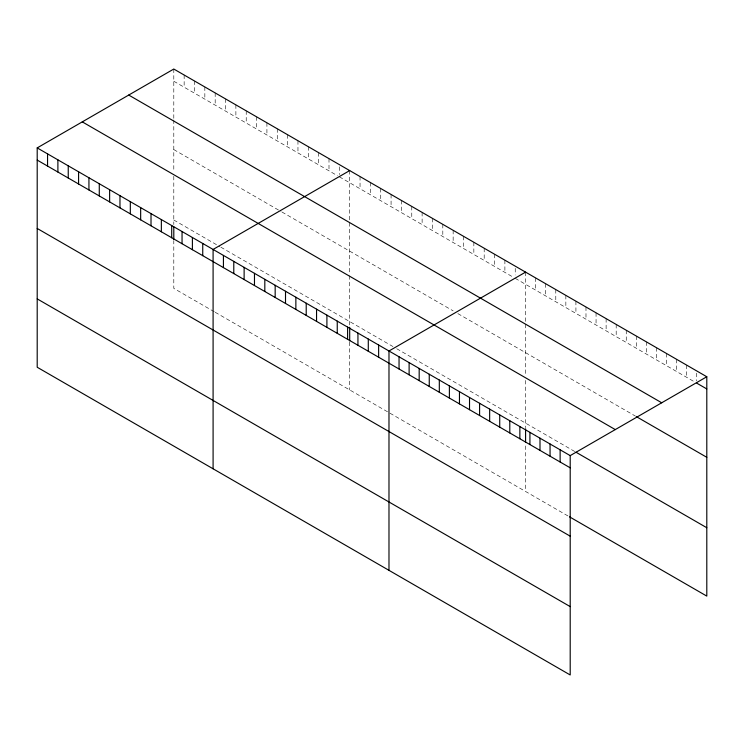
<?xml version="1.0" encoding="UTF-8"?>
<svg xmlns="http://www.w3.org/2000/svg" width="744" height="744" viewBox="0 0 744 744"><rect width="100%" height="100%" fill="white"/><g stroke="black" fill="none" stroke-linecap="round" stroke-linejoin="round"><path stroke-width="0.56" stroke-dasharray="3.72 2.79" d="M173.798 81.226L337.46 175.714M339.348 176.802L513.351 277.261M515.239 278.349L694.905 382.081M173.798 149.581L281.027 211.491M281.967 212.031L453.152 310.871M457.858 313.587L635.413 416.091M173.798 220.019L219.889 246.627M220.828 247.175L392.962 346.546M396.719 348.722L575 451.654M214.244 311.727L173.798 288.384L173.798 240.526M215.183 312.275L568.602 516.317M696.728 373.153L696.728 380.919M686.666 365.127L686.666 377.32M676.594 359.315L676.594 371.507M666.531 353.502L666.531 365.695M656.459 347.69L656.459 359.882M646.396 341.877L646.396 354.07M636.325 336.065L636.325 348.257M626.262 330.252L626.262 342.445M616.19 324.44L616.19 336.632M606.118 318.627L606.118 330.82M596.056 312.815L596.056 325.007M585.984 307.002L585.984 319.195M575.921 301.19L575.921 313.382M565.849 295.377L565.849 307.57M555.787 289.565L555.787 301.757M545.715 283.752L545.715 295.945M535.652 277.94L535.652 290.132M525.58 272.127L525.58 323.063M525.58 324.198L525.58 376.157M525.58 380.426L525.58 427.67M525.58 445.907L525.58 491.477M515.239 268.37L515.239 275.02M504.888 260.177L504.888 272.378M494.537 254.206L494.537 266.399M484.195 248.236L484.195 260.428M473.844 242.256L473.844 254.457M463.503 236.285L463.503 248.477M453.152 230.315L453.152 242.507M442.81 224.344L442.81 236.536M432.459 218.364L432.459 230.556M422.118 212.393L422.118 224.586M411.767 206.423L411.767 218.615M401.425 200.443L401.425 212.645M391.074 194.472L391.074 206.665M380.733 188.502L380.733 200.694M370.382 182.522L370.382 194.723M360.04 176.551L360.04 188.744M349.689 170.581L349.689 221.507M349.689 222.651L349.689 274.61M349.689 275.68L349.689 326.123M349.689 342.073L349.689 389.93M339.348 166.823L339.348 174.58M328.997 158.63L328.997 170.822M318.655 152.66L318.655 164.852M308.304 146.689L308.304 158.881M297.963 140.709L297.963 152.901M287.612 134.738L287.612 146.931M277.27 128.768L277.27 140.96M266.919 122.788L266.919 134.99M256.578 116.817L256.578 129.01M246.227 110.847L246.227 123.039M235.885 104.867L235.885 117.068M225.534 98.896L225.534 111.089M215.183 92.926L215.183 105.118M204.842 86.946L204.842 99.147M194.491 80.975L194.491 93.167M184.149 75.005L184.149 87.197M173.798 69.034L173.798 118.826M173.798 119.961L173.798 171.994M173.798 176.263L173.798 224.576"/><path stroke-width="1.12" d="M37.2 147.898L570.202 455.616L570.202 674.966L37.2 367.248L37.2 147.898L173.798 69.034L706.8 376.752L706.8 596.102L569.513 516.838M349.689 170.581L213.091 249.445L213.091 468.794M525.58 272.127L388.982 350.991L388.982 570.341M570.202 455.616L706.8 376.752M696.728 383.132L706.8 388.945M128.721 95.055L661.723 402.783M636.325 416.621L706.8 457.309M82.277 121.867L615.279 429.595M575.921 452.175L706.8 527.738M37.2 160.09L570.202 467.818M37.2 228.455L570.202 536.173M37.2 298.883L570.202 606.611M560.13 449.804L560.13 462.005M550.058 443.991L550.058 456.193M539.995 438.179L539.995 450.38M529.923 432.366L529.923 444.568M525.58 428.814L525.58 442.485M519.861 426.554L519.861 438.755M509.789 420.741L509.789 432.943M499.726 414.929L499.726 427.13M489.654 409.116L489.654 421.318M479.592 403.304L479.592 415.505M469.52 397.491L469.52 409.693M459.457 391.679L459.457 403.88M449.385 385.866L449.385 398.059M439.313 380.054L439.313 392.246M429.251 374.241L429.251 386.434M419.179 368.429L419.179 380.621M409.116 362.616L409.116 374.809M399.044 356.804L399.044 368.996M378.631 345.021L378.631 357.213M368.289 339.05L368.289 351.242M357.938 333.07L357.938 345.272M349.689 327.267L349.689 340.938M347.597 327.1L347.597 339.292M337.246 321.129L337.246 333.321M326.904 315.149L326.904 327.351M316.553 309.178L316.553 321.371M306.212 303.208L306.212 315.4M295.861 297.228L295.861 309.43M285.51 291.257L285.51 303.45M275.168 285.287L275.168 297.479M264.817 279.316L264.817 291.509M254.476 273.336L254.476 285.529M244.125 267.366L244.125 279.558M233.783 261.395L233.783 273.587M223.433 255.415L223.433 267.617M202.74 243.474L202.74 255.666M192.398 237.494L192.398 249.696M182.048 231.524L182.048 243.716M173.798 226.855L173.798 239.391M171.706 225.553L171.706 237.745M161.355 219.573L161.355 231.775M151.013 213.602L151.013 225.795M140.662 207.632L140.662 219.824M130.321 201.661L130.321 213.853M119.97 195.681L119.97 207.874M109.628 189.711L109.628 201.903M99.278 183.74L99.278 195.932M88.936 177.76L88.936 189.962M78.585 171.79L78.585 183.982M68.243 165.819L68.243 178.011M57.893 159.839L57.893 172.041M47.551 153.869L47.551 166.061"/></g></svg>
